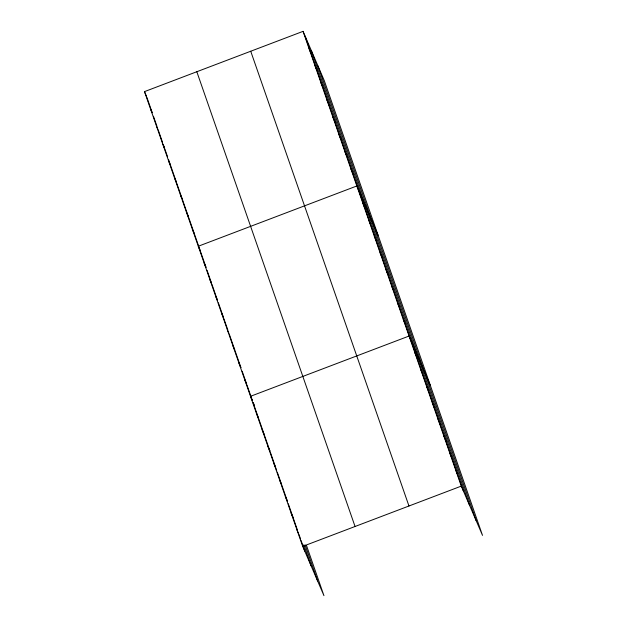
<?xml version="1.0" encoding="UTF-8"?>
<svg xmlns="http://www.w3.org/2000/svg" width="627" height="627" viewBox="0 0 627 627"><rect width="100%" height="100%" fill="white"/><g stroke="black" fill="none" stroke-linecap="round" stroke-linejoin="round"><path stroke-width="0.94" d="M306.54 545.623L323.947 595.65L302.723 546.383L144.492 91.62L303.053 31.35L324.277 80.617L482.508 535.38L461.284 486.113L303.053 31.35M302.723 546.383L461.284 486.113M309.033 48.53L311.078 53.279M315.013 65.71L317.05 70.459M320.985 82.889L323.03 87.639M326.965 100.069L329.01 104.819M332.945 117.249L334.99 121.999M338.917 134.429L340.963 139.178M344.897 151.609L346.943 156.358M350.877 168.788L352.923 173.538M378.073 235.235L356.857 185.968L198.297 246.239L200.334 250.988L194.362 233.808M362.657 202.646L364.702 207.388M368.457 219.317L370.502 224.066M374.256 235.995L376.302 240.737M380.064 252.665L382.102 257.415M385.864 269.344L387.909 274.085M391.663 286.014L393.709 290.763M397.463 302.692L399.509 307.442M403.271 319.362L405.316 324.112M430.287 385.307L409.07 336.041L250.51 396.311L252.211 400.269M414.87 352.711L416.916 357.461M420.678 369.389L422.716 374.139M426.478 386.067L428.523 390.809M432.277 402.738L434.323 407.487M438.077 419.416L440.123 424.158M443.885 436.086L445.922 440.836M449.684 452.765L451.73 457.506M455.484 469.435L457.53 474.184M144.492 91.62L146.538 96.37M150.472 108.8L152.173 112.758M156.452 125.98L158.153 129.938M162.424 143.16L164.47 147.909L163.529 145.198M168.404 160.34L170.105 164.298M174.384 177.519L176.43 182.269L170.45 165.089M180.357 194.699L182.065 198.657M186.337 211.879L188.382 216.628L182.402 199.449M192.317 229.059L194.017 233.017M204.096 262.917L206.142 267.658M209.896 279.587L211.605 283.545M215.696 296.265L217.404 300.215M221.503 312.936L223.549 317.685L218.353 302.763M227.303 329.614L229.004 333.564M233.103 346.284L234.811 350.242M238.903 362.962L240.948 367.704L235.149 351.034M244.71 379.633L246.756 384.382L242.171 371.215M253.3 402.785L254.413 405.379M256.31 412.981L258.355 417.731M262.117 429.66L264.155 434.409L253.167 402.816M267.917 446.33L269.963 451.079L264.461 435.287M273.717 463.008L275.418 466.966M279.517 479.686L281.225 483.636M285.324 496.357L287.37 501.106L281.562 484.428M291.124 513.035L293.17 517.777M296.924 529.705L298.632 533.663M317.944 65.929L476.175 520.684M311.423 50.787L469.662 505.55M305.098 36.1L463.329 490.855M250.729 51.242L408.961 505.997M196.815 71.729L355.054 526.492M305.098 544.973L317.615 580.955M303.774 544.761L311.102 565.82M146.851 97.271L152.204 112.641M153.458 116.261L156.922 126.207M158.498 130.73L162.581 142.478M164.783 148.811L167.621 156.946M168.561 159.658L170.136 164.18M176.743 183.17L182.089 198.54M188.696 217.53L194.049 232.899M200.64 251.866L205.836 266.781M207.059 270.292L211.636 283.459M211.942 284.337L217.13 299.251M223.847 318.563L227.82 329.974M229.349 334.356L234.843 350.156M247.062 385.26L252.25 400.183M270.268 451.957L275.457 466.88M275.762 467.758L276.679 470.391M277.291 472.147L281.257 483.55M288.279 503.74L297.441 530.066M298.969 534.455L300.498 538.844M301.109 540.599L304.769 551.125"/></g></svg>
